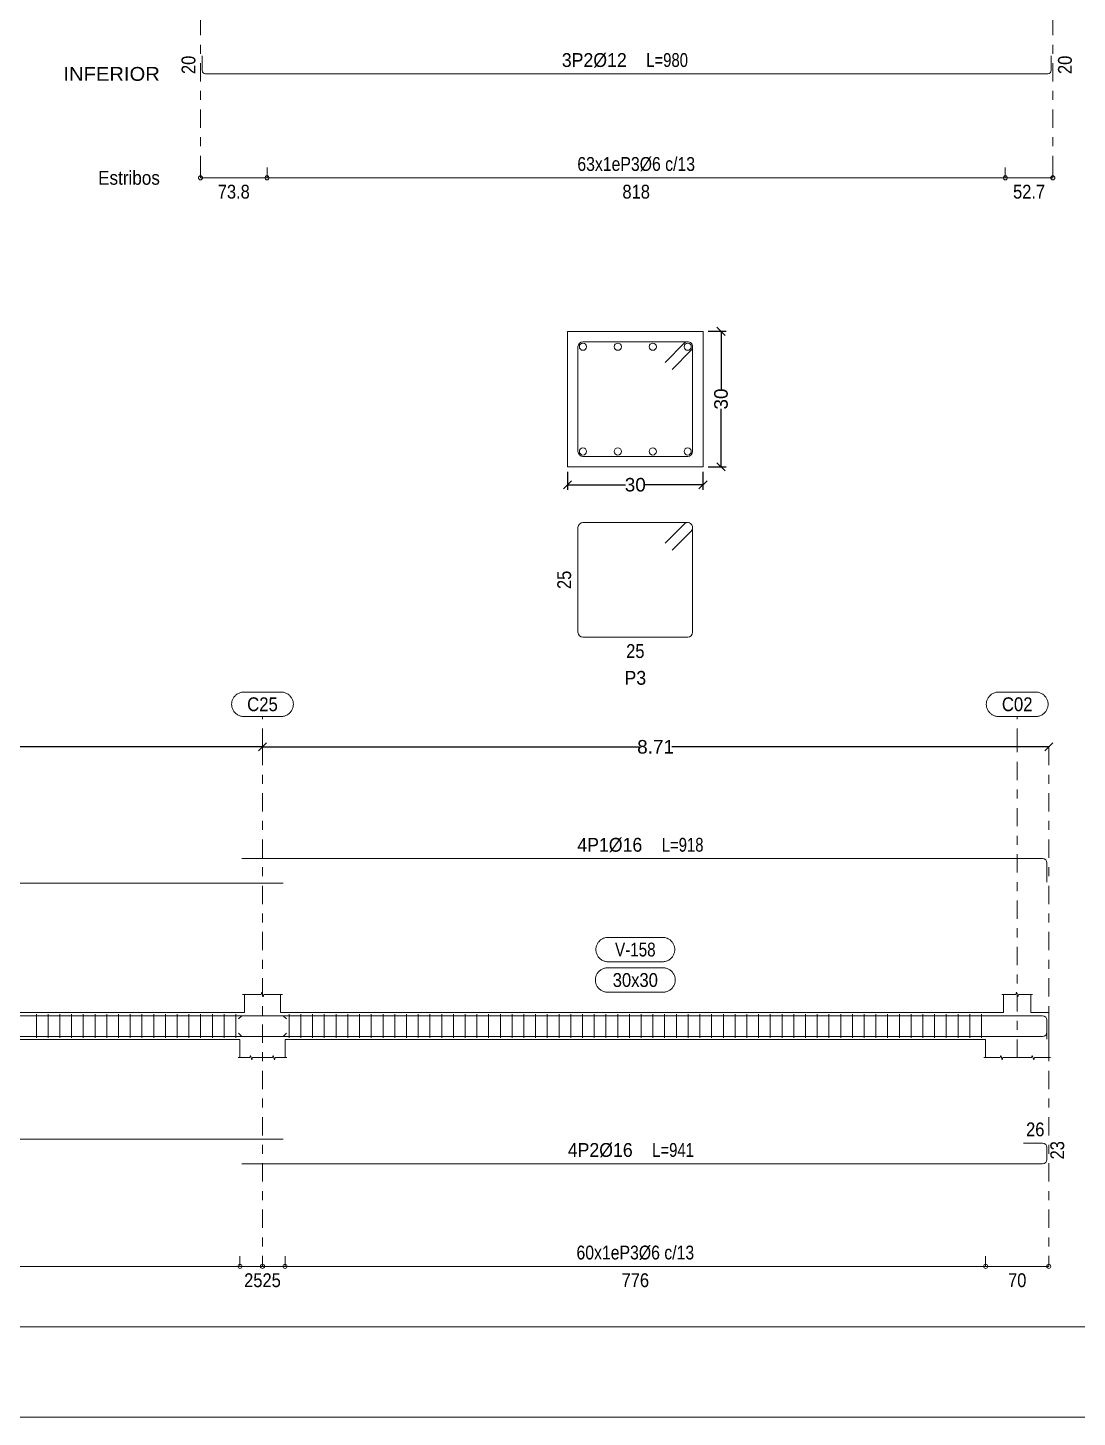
# Model space of a CAD drawing. Header units: millimetres. Extents: x 2 to 158, y -69 to 77.
# Drawn here: x 31.62 to 43.25, y -19.61 to -4.22 of the extents above; entities that cross this region are included whole.
import ezdxf
from ezdxf.enums import TextEntityAlignment as Align

# ---------------------------------------------------------------- set-up
doc = ezdxf.new("R2010")
doc.units = ezdxf.units.MM
doc.linetypes.add('CYPE_RAYAPUNTO', pattern=[0.4125, 0.2025, -0.105, 0, -0.105])
for name, color, linetype, lineweight in [('ALZ_ARM_LONG_ARM_TEXTOS', 3, 'Continuous', 9), ('ALZ_ARM_LONG_TXT_LONG', 3, 'Continuous', 9), ('ALZ_ARM_TRANS_TXT_EST', 3, 'Continuous', 9), ('ALZ_CONT_NUDOS', 122, 'Continuous', 9), ('ALZ_CONT_VIG_HORMIGON', 2, 'Continuous', 9), ('ALZ_COT_COT_ANCLAJES', 3, 'Continuous', 0), ('ALZ_COT_COT_EST', 3, 'Continuous', 0), ('ALZ_COT_COT_LIN_APOYOS', 2, 'CYPE_RAYAPUNTO', 0), ('ALZ_COT_LONGITUD_PROYECTADA', 122, 'Continuous', 0), ('ALZ_COT_TEXTOS_ESTRIBOS', 122, 'Continuous', 0), ('ALZ_REF_COT_LIN_AUX_COTA', 2, 'CYPE_RAYAPUNTO', 9), ('ALZ_REF_POSICIONES_ARMADURAS', 3, 'Continuous', 9), ('ALZ_REF_REF_NOMBRE', 3, 'Continuous', 9), ('ALZ_REF_REF_REFERENCIA', 3, 'Continuous', 9), ('ALZ_REF_TEXTO_REF_NOMBRE', 3, 'Continuous', 9), ('ALZ_REF_TEXTO_REF_REFERENCIA', 3, 'Continuous', 9), ('ARM_LONGITUDINAL_Ø12', 171, 'Continuous', 9), ('ARM_LONGITUDINAL_Ø16', 212, 'Continuous', 9), ('ARM_TRANSVERSAL_Ø6', 151, 'Continuous', 9), ('RECUAD_LIMITES', 2, 'Continuous', 0), ('RECUAD_MARCO', 1, 'Continuous', 20), ('SEC_CONT_VIG_HORMIGON_SECCION', 2, 'Continuous', 9), ('SEC_COTAS_SEC_DIM_VIGA', 122, 'Continuous', 0), ('SEC_COTAS_TEXTOS_DESPIECE_ESTRIBADO', 122, 'Continuous', 0), ('SEC_REF_TXT_POSICIONES_ARM_ESTRIBOS', 1, 'Continuous', 9)]:
    doc.layers.add(name, color=color, linetype=linetype, lineweight=lineweight)
doc.styles.add('CYPETXT_0.225_romans', font='arial.ttf', dxfattribs={"height": 0.15})
doc.styles.add('CYPETXT_romans', font='arial.ttf', dxfattribs={"height": 0.2})
doc.dimstyles.new('cype_oblique', dxfattribs={"dimtxt": 0.18, "dimasz": 0.18, "dimexe": 0.05625, "dimexo": 0.05625, "dimgap": 0, "dimtad": 0, "dimdec": 4, "dimzin": 0, "dimdsep": 46, "dimtxsty": 'CYPETXT_0.225_romans', "dimblk": 'OBLIQUE', "dimtsz": 0.045, "dimcen": 0.09, "dimadec": 0, "dimazin": 0, "dimtfac": 1, "dimtdec": 4, "dimtofl": 0, "dimtmove": 2, "dimatfit": 3, "dimfxl": 1, "dimtolj": 1, "dimtzin": 0, "dimarcsym": 0})

# ---------------------------------------------------------------- blocks, each defined once
blk = doc.blocks.new('*D190')
at = {"layer": 'Defpoints', "color": 0, "transparency": 16777216}
for p in [(37.604, -9.087), (39.104, -9.087), (39.104, -9.287)]:
    blk.add_point(p, dxfattribs=at)
at = {"layer": 'SEC_COTAS_SEC_DIM_VIGA', "color": 0, "lineweight": -2, "transparency": 16777216}
for p, q in [((37.604, -9.144), (37.604, -9.343)), ((39.104, -9.144), (39.104, -9.343)), ((37.559, -9.332), (37.649, -9.242)), ((37.604, -9.287), (38.247, -9.287)), ((39.104, -9.287), (38.462, -9.287)), ((39.059, -9.332), (39.149, -9.242))]:
    blk.add_line(p, q, dxfattribs=at)
at = {"layer": 'SEC_COTAS_SEC_DIM_VIGA', "color": 0, "transparency": 16777216, "insert": (38.354, -9.287), "char_height": 0.15, "attachment_point": 5, "style": 'CYPETXT_0.225_romans'}
blk.add_mtext('\\A1;30', dxfattribs=at)
blk = doc.blocks.new('_OBLIQUE')
at = {"color": 0, "linetype": 'ByBlock', "lineweight": -2}
blk.add_line((-0.5, -0.5), (0.5, 0.5), dxfattribs=at)
blk = doc.blocks.new('*D191')
at = {"layer": 'Defpoints', "color": 0, "transparency": 16777216}
for p in [(39.104, -7.587), (39.304, -7.587), (39.104, -9.087)]:
    blk.add_point(p, dxfattribs=at)
at = {"layer": 'SEC_COTAS_SEC_DIM_VIGA', "color": 0, "lineweight": -2, "transparency": 16777216}
for p, q in [((39.161, -7.587), (39.36, -7.587)), ((39.349, -7.632), (39.259, -7.542)), ((39.304, -7.587), (39.304, -8.23)), ((39.304, -9.087), (39.304, -8.444)), ((39.349, -9.132), (39.259, -9.042)), ((39.161, -9.087), (39.36, -9.087))]:
    blk.add_line(p, q, dxfattribs=at)
at = {"layer": 'SEC_COTAS_SEC_DIM_VIGA', "color": 0, "transparency": 16777216, "insert": (39.304, -8.337), "char_height": 0.15, "attachment_point": 5, "rotation": 90, "style": 'CYPETXT_0.225_romans'}
blk.add_mtext('\\A1;30', dxfattribs=at)
blk = doc.blocks.new('*D192')
at = {"layer": 'ALZ_COT_LONGITUD_PROYECTADA', "color": 0, "lineweight": -2, "transparency": 16777216}
for p, q in [((25.469, -12.235), (25.559, -12.145)), ((34.179, -12.235), (34.269, -12.145)), ((25.514, -12.19), (29.689, -12.19)), ((34.224, -12.19), (30.05, -12.19))]:
    blk.add_line(p, q, dxfattribs=at)
at = {"layer": 'Defpoints', "color": 0, "transparency": 16777216}
for p in [(25.514, -12.19), (25.514, -12.19), (34.224, -12.19)]:
    blk.add_point(p, dxfattribs=at)
at = {"layer": 'ALZ_COT_LONGITUD_PROYECTADA', "color": 0, "transparency": 16777216, "insert": (29.869, -12.19), "char_height": 0.15, "attachment_point": 5, "style": 'CYPETXT_0.225_romans'}
blk.add_mtext('\\A1;8.71', dxfattribs=at)
blk = doc.blocks.new('*D193')
at = {"layer": 'ALZ_COT_LONGITUD_PROYECTADA', "color": 0, "lineweight": -2, "transparency": 16777216}
for p, q in [((34.179, -12.235), (34.269, -12.145)), ((42.889, -12.235), (42.979, -12.145)), ((34.224, -12.19), (38.399, -12.19)), ((42.934, -12.19), (38.76, -12.19))]:
    blk.add_line(p, q, dxfattribs=at)
at = {"layer": 'Defpoints', "color": 0, "transparency": 16777216}
for p in [(34.224, -12.19), (34.224, -12.19), (42.934, -12.19)]:
    blk.add_point(p, dxfattribs=at)
at = {"layer": 'ALZ_COT_LONGITUD_PROYECTADA', "color": 0, "transparency": 16777216, "insert": (38.579, -12.19), "char_height": 0.15, "attachment_point": 5, "style": 'CYPETXT_0.225_romans'}
blk.add_mtext('\\A1;8.71', dxfattribs=at)

msp = doc.modelspace()

# ---------------------------------------------------------------- linework, layer by layer
at = {"layer": 'ALZ_CONT_NUDOS'}
for p, q in [((34.02445, -15.13232), (34.02445, -14.93232)), ((34.42445, -15.13232), (34.42445, -14.93232)), ((42.43445, -15.13232), (42.43445, -14.93232)), ((42.73445, -15.13232), (42.73445, -14.93232)), ((33.97445, -15.13232), (34.02445, -15.13232)), ((34.47445, -15.13232), (34.42445, -15.13232)), ((42.23445, -15.13232), (42.43445, -15.13232)), ((42.93445, -15.13232), (42.73445, -15.13232)), ((33.97445, -15.43232), (33.97445, -15.63232)), ((34.47445, -15.43232), (34.47445, -15.63232)), ((42.23445, -15.43232), (42.23445, -15.63232)), ((42.93445, -15.43232), (42.93445, -15.63232))]:
    msp.add_line(p, q, dxfattribs=at)
for points in [[(34.00445, -14.93232), (34.20945, -14.93232), (34.21695, -14.90732), (34.23195, -14.95732), (34.23945, -14.93232), (34.44445, -14.93232)], [(42.41445, -14.93232), (42.56945, -14.93232), (42.57695, -14.90732), (42.59195, -14.95732), (42.59945, -14.93232), (42.75445, -14.93232)], [(42.93445, -15.13232), (42.93445, -15.43232)], [(33.95445, -15.63232), (34.08445, -15.63232), (34.09195, -15.60732), (34.10695, -15.65732), (34.11445, -15.63232), (34.24445, -15.63232)], [(34.20445, -15.63232), (34.33445, -15.63232), (34.34195, -15.60732), (34.35695, -15.65732), (34.36445, -15.63232), (34.49445, -15.63232)], [(42.21445, -15.63232), (42.39445, -15.63232), (42.40195, -15.60732), (42.41695, -15.65732), (42.42445, -15.63232), (42.60445, -15.63232)], [(42.56445, -15.63232), (42.74445, -15.63232), (42.75195, -15.60732), (42.76695, -15.65732), (42.77445, -15.63232), (42.95445, -15.63232)]]:
    msp.add_lwpolyline(points, dxfattribs=at)
at = {"layer": 'ALZ_CONT_VIG_HORMIGON'}
for p, q in [((26.21445, -15.13232), (33.97445, -15.13232)), ((34.47445, -15.13232), (42.23445, -15.13232)), ((26.21445, -15.43232), (33.97445, -15.43232)), ((34.47445, -15.43232), (42.23445, -15.43232))]:
    msp.add_line(p, q, dxfattribs=at)
at = {"layer": 'ALZ_COT_COT_EST'}
for p, q in [((33.53773, -5.88668), (33.53773, -5.77418)), ((34.27536, -5.88668), (34.27536, -5.77418)), ((42.45254, -5.88668), (42.45254, -5.77418)), ((33.97445, -17.94424), (33.97445, -17.83174)), ((34.22445, -17.94424), (34.22445, -17.83174)), ((34.47445, -17.94424), (34.47445, -17.83174)), ((42.23445, -17.94424), (42.23445, -17.83174))]:
    msp.add_line(p, q, dxfattribs=at)
for points in [[(33.53773, -5.88668), (34.27536, -5.88668), (34.27536, -5.77418)], [(34.27536, -5.88668), (42.45254, -5.88668), (42.45254, -5.77418)], [(42.45254, -5.88668), (42.97942, -5.88668), (42.97942, -5.77418)], [(26.21445, -17.94424), (33.97445, -17.94424), (33.97445, -17.83174)], [(33.97445, -17.94424), (34.22445, -17.94424), (34.22445, -17.83174)], [(34.22445, -17.94424), (34.47445, -17.94424), (34.47445, -17.83174)], [(34.47445, -17.94424), (42.23445, -17.94424), (42.23445, -17.83174)], [(42.23445, -17.94424), (42.93445, -17.94424), (42.93445, -17.83174)]]:
    msp.add_lwpolyline(points, dxfattribs=at)
for centre in [(33.53773, -5.88668), (34.27536, -5.88668), (34.27536, -5.88668), (42.45254, -5.88668), (42.45254, -5.88668), (42.97942, -5.88668), (33.97445, -17.94424), (33.97445, -17.94424), (34.22445, -17.94424), (34.22445, -17.94424), (34.47445, -17.94424), (34.47445, -17.94424), (42.23445, -17.94424), (42.23445, -17.94424), (42.93445, -17.94424)]:
    msp.add_circle(centre, 0.0225, dxfattribs=at)
at = {"layer": 'ALZ_COT_COT_LIN_APOYOS'}
for p, q in [((33.53773, -1.02968), (33.53773, -5.88668)), ((42.97942, -1.02968), (42.97942, -5.88668)), ((34.22445, -12.19034), (34.22445, -17.94424)), ((42.93445, -12.19034), (42.93445, -17.94424))]:
    msp.add_line(p, q, dxfattribs=at)
at = {"layer": 'ALZ_REF_COT_LIN_AUX_COTA'}
for p, q in [((34.22445, -12.19034), (34.22445, -11.85284)), ((42.58445, -12.19034), (42.58445, -11.85284)), ((42.58445, -15.63232), (42.58445, -12.19034))]:
    msp.add_line(p, q, dxfattribs=at)
at = {"layer": 'ALZ_REF_REF_NOMBRE'}
for points in [[(38.65595, -14.29982), (38.66497, -14.30012), (38.67395, -14.30102), (38.68284, -14.30252), (38.69162, -14.30462), (38.70024, -14.30729), (38.70866, -14.31053), (38.71684, -14.31433), (38.72475, -14.31867), (38.73236, -14.32352), (38.73962, -14.32887), (38.74651, -14.3347), (38.753, -14.34097), (38.75905, -14.34766), (38.76464, -14.35474), (38.76974, -14.36218), (38.77434, -14.36994), (38.77841, -14.37799), (38.78193, -14.3863), (38.78489, -14.39482), (38.78728, -14.40352), (38.78907, -14.41237), (38.79028, -14.42131), (38.79088, -14.43031), (38.79088, -14.43933), (38.79028, -14.44833), (38.78907, -14.45727), (38.78728, -14.46612), (38.78489, -14.47482), (38.78193, -14.48334), (38.77841, -14.49165), (38.77434, -14.4997), (38.76974, -14.50746), (38.76464, -14.5149), (38.75905, -14.52198), (38.753, -14.52867), (38.74651, -14.53494), (38.73962, -14.54077), (38.73236, -14.54612), (38.72475, -14.55097), (38.71684, -14.55531), (38.70866, -14.55911), (38.70024, -14.56235), (38.69162, -14.56502), (38.68284, -14.56711), (38.67395, -14.56862), (38.66497, -14.56952), (38.65595, -14.56982), (38.05295, -14.56982), (38.04394, -14.56952), (38.03496, -14.56862), (38.02606, -14.56711), (38.01729, -14.56502), (38.00867, -14.56235), (38.00025, -14.55911), (37.99207, -14.55531), (37.98416, -14.55097), (37.97655, -14.54612), (37.96929, -14.54077), (37.9624, -14.53494), (37.95591, -14.52867), (37.94986, -14.52198), (37.94427, -14.5149), (37.93916, -14.50746), (37.93457, -14.4997), (37.9305, -14.49165), (37.92698, -14.48334), (37.92402, -14.47482), (37.92163, -14.46612), (37.91983, -14.45727), (37.91863, -14.44833), (37.91803, -14.43933), (37.91803, -14.43031), (37.91863, -14.42131), (37.91983, -14.41237), (37.92163, -14.40352), (37.92402, -14.39482), (37.92698, -14.3863), (37.9305, -14.37799), (37.93457, -14.36994), (37.93916, -14.36218), (37.94427, -14.35474), (37.94986, -14.34766), (37.95591, -14.34097), (37.9624, -14.3347), (37.96929, -14.32887), (37.97655, -14.32352), (37.98416, -14.31867), (37.99207, -14.31433), (38.00025, -14.31053), (38.00867, -14.30729), (38.01729, -14.30462), (38.02606, -14.30252), (38.03496, -14.30102), (38.04394, -14.30012), (38.05295, -14.29982), (38.65595, -14.29982)], [(38.66158, -14.63732), (38.6706, -14.63762), (38.67957, -14.63852), (38.68847, -14.64002), (38.69725, -14.64212), (38.70586, -14.64479), (38.71428, -14.64803), (38.72247, -14.65183), (38.73038, -14.65617), (38.73798, -14.66102), (38.74525, -14.66637), (38.75214, -14.6722), (38.75862, -14.67847), (38.76467, -14.68516), (38.77026, -14.69224), (38.77537, -14.69968), (38.77997, -14.70744), (38.78404, -14.71549), (38.78756, -14.7238), (38.79052, -14.73232), (38.7929, -14.74102), (38.7947, -14.74987), (38.7959, -14.75881), (38.7965, -14.76781), (38.7965, -14.77683), (38.7959, -14.78583), (38.7947, -14.79477), (38.7929, -14.80362), (38.79052, -14.81232), (38.78756, -14.82084), (38.78404, -14.82915), (38.77997, -14.8372), (38.77537, -14.84496), (38.77026, -14.8524), (38.76467, -14.85948), (38.75862, -14.86617), (38.75214, -14.87244), (38.74525, -14.87827), (38.73798, -14.88362), (38.73038, -14.88847), (38.72247, -14.89281), (38.71428, -14.89661), (38.70586, -14.89985), (38.69725, -14.90252), (38.68847, -14.90461), (38.67957, -14.90612), (38.6706, -14.90702), (38.66158, -14.90732), (38.04733, -14.90732), (38.03831, -14.90702), (38.02934, -14.90612), (38.02044, -14.90461), (38.01166, -14.90252), (38.00305, -14.89985), (37.99463, -14.89661), (37.98644, -14.89281), (37.97853, -14.88847), (37.97093, -14.88362), (37.96366, -14.87827), (37.95677, -14.87244), (37.95029, -14.86617), (37.94424, -14.85948), (37.93864, -14.8524), (37.93354, -14.84496), (37.92894, -14.8372), (37.92487, -14.82915), (37.92135, -14.82084), (37.91839, -14.81232), (37.91601, -14.80362), (37.91421, -14.79477), (37.91301, -14.78583), (37.9124, -14.77683), (37.9124, -14.76781), (37.91301, -14.75881), (37.91421, -14.74987), (37.91601, -14.74102), (37.91839, -14.73232), (37.92135, -14.7238), (37.92487, -14.71549), (37.92894, -14.70744), (37.93354, -14.69968), (37.93864, -14.69224), (37.94424, -14.68516), (37.95029, -14.67847), (37.95677, -14.6722), (37.96366, -14.66637), (37.97093, -14.66102), (37.97853, -14.65617), (37.98644, -14.65183), (37.99463, -14.64803), (38.00305, -14.64479), (38.01166, -14.64212), (38.02044, -14.64002), (38.02934, -14.63852), (38.03831, -14.63762), (38.04733, -14.63732), (38.66158, -14.63732)]]:
    msp.add_lwpolyline(points, close=True, dxfattribs=at)
at = {"layer": 'ALZ_REF_REF_REFERENCIA'}
for points in [[(34.43145, -11.58284), (34.44047, -11.58314), (34.44945, -11.58405), (34.45834, -11.58555), (34.46712, -11.58764), (34.47574, -11.59031), (34.48416, -11.59355), (34.49234, -11.59735), (34.50025, -11.60169), (34.50786, -11.60654), (34.51512, -11.61189), (34.52201, -11.61772), (34.5285, -11.62399), (34.53455, -11.63068), (34.54014, -11.63776), (34.54524, -11.6452), (34.54984, -11.65296), (34.55391, -11.66101), (34.55743, -11.66932), (34.56039, -11.67784), (34.56278, -11.68655), (34.56457, -11.69539), (34.56578, -11.70433), (34.56638, -11.71333), (34.56638, -11.72235), (34.56578, -11.73135), (34.56457, -11.7403), (34.56278, -11.74914), (34.56039, -11.75784), (34.55743, -11.76636), (34.55391, -11.77467), (34.54984, -11.78272), (34.54524, -11.79048), (34.54014, -11.79792), (34.53455, -11.805), (34.5285, -11.81169), (34.52201, -11.81796), (34.51512, -11.82379), (34.50786, -11.82914), (34.50025, -11.834), (34.49234, -11.83833), (34.48416, -11.84213), (34.47574, -11.84537), (34.46712, -11.84804), (34.45834, -11.85014), (34.44945, -11.85164), (34.44047, -11.85254), (34.43145, -11.85284), (34.01745, -11.85284), (34.00844, -11.85254), (33.99946, -11.85164), (33.99056, -11.85014), (33.98179, -11.84804), (33.97317, -11.84537), (33.96475, -11.84213), (33.95657, -11.83833), (33.94866, -11.834), (33.94105, -11.82914), (33.93379, -11.82379), (33.9269, -11.81796), (33.92041, -11.81169), (33.91436, -11.805), (33.90877, -11.79792), (33.90366, -11.79048), (33.89907, -11.78272), (33.895, -11.77467), (33.89148, -11.76636), (33.88852, -11.75784), (33.88613, -11.74914), (33.88433, -11.7403), (33.88313, -11.73135), (33.88253, -11.72235), (33.88253, -11.71333), (33.88313, -11.70433), (33.88433, -11.69539), (33.88613, -11.68655), (33.88852, -11.67784), (33.89148, -11.66932), (33.895, -11.66101), (33.89907, -11.65296), (33.90366, -11.6452), (33.90877, -11.63776), (33.91436, -11.63068), (33.92041, -11.62399), (33.9269, -11.61772), (33.93379, -11.61189), (33.94105, -11.60654), (33.94866, -11.60169), (33.95657, -11.59735), (33.96475, -11.59355), (33.97317, -11.59031), (33.98179, -11.58764), (33.99056, -11.58555), (33.99946, -11.58405), (34.00844, -11.58314), (34.01745, -11.58284), (34.43145, -11.58284)], [(42.79145, -11.58284), (42.80047, -11.58314), (42.80945, -11.58405), (42.81834, -11.58555), (42.82712, -11.58764), (42.83574, -11.59031), (42.84416, -11.59355), (42.85234, -11.59735), (42.86025, -11.60169), (42.86786, -11.60654), (42.87512, -11.61189), (42.88201, -11.61772), (42.8885, -11.62399), (42.89455, -11.63068), (42.90014, -11.63776), (42.90524, -11.6452), (42.90984, -11.65296), (42.91391, -11.66101), (42.91743, -11.66932), (42.92039, -11.67784), (42.92278, -11.68655), (42.92457, -11.69539), (42.92578, -11.70433), (42.92638, -11.71333), (42.92638, -11.72235), (42.92578, -11.73135), (42.92457, -11.7403), (42.92278, -11.74914), (42.92039, -11.75784), (42.91743, -11.76636), (42.91391, -11.77467), (42.90984, -11.78272), (42.90524, -11.79048), (42.90014, -11.79792), (42.89455, -11.805), (42.8885, -11.81169), (42.88201, -11.81796), (42.87512, -11.82379), (42.86786, -11.82914), (42.86025, -11.834), (42.85234, -11.83833), (42.84416, -11.84213), (42.83574, -11.84537), (42.82712, -11.84804), (42.81834, -11.85014), (42.80945, -11.85164), (42.80047, -11.85254), (42.79145, -11.85284), (42.37745, -11.85284), (42.36844, -11.85254), (42.35946, -11.85164), (42.35056, -11.85014), (42.34179, -11.84804), (42.33317, -11.84537), (42.32475, -11.84213), (42.31657, -11.83833), (42.30866, -11.834), (42.30105, -11.82914), (42.29379, -11.82379), (42.2869, -11.81796), (42.28041, -11.81169), (42.27436, -11.805), (42.26877, -11.79792), (42.26366, -11.79048), (42.25907, -11.78272), (42.255, -11.77467), (42.25148, -11.76636), (42.24852, -11.75784), (42.24613, -11.74914), (42.24433, -11.7403), (42.24313, -11.73135), (42.24253, -11.72235), (42.24253, -11.71333), (42.24313, -11.70433), (42.24433, -11.69539), (42.24613, -11.68655), (42.24852, -11.67784), (42.25148, -11.66932), (42.255, -11.66101), (42.25907, -11.65296), (42.26366, -11.6452), (42.26877, -11.63776), (42.27436, -11.63068), (42.28041, -11.62399), (42.2869, -11.61772), (42.29379, -11.61189), (42.30105, -11.60654), (42.30866, -11.60169), (42.31657, -11.59735), (42.32475, -11.59355), (42.33317, -11.59031), (42.34179, -11.58764), (42.35056, -11.58555), (42.35946, -11.58405), (42.36844, -11.58314), (42.37745, -11.58284), (42.79145, -11.58284)]]:
    msp.add_lwpolyline(points, close=True, dxfattribs=at)
at = {"layer": 'ARM_LONGITUDINAL_Ø12'}
msp.add_lwpolyline([(42.95942, -4.53568), (42.95942, -4.69968), (42.95668, -4.71346), (42.94888, -4.72514), (42.9372, -4.73294), (42.92342, -4.73568), (33.59373, -4.73568), (33.57995, -4.73294), (33.56827, -4.72514), (33.56047, -4.71346), (33.55773, -4.69968), (33.55773, -4.53568)], dxfattribs=at)
at = {"layer": 'ARM_LONGITUDINAL_Ø16'}
for p, q in [((33.99445, -15.16832), (33.95808, -15.20263)), ((34.45445, -15.16832), (34.49082, -15.20263)), ((33.99445, -15.39632), (33.95818, -15.36191)), ((34.45445, -15.39632), (34.49073, -15.36191))]:
    msp.add_line(p, q, dxfattribs=at)
for points in [[(42.91445, -13.68784), (42.91445, -13.47584), (42.9108, -13.45747), (42.9004, -13.4419), (42.88482, -13.43149), (42.86645, -13.42784), (33.99445, -13.42784)], [(25.53445, -13.95985), (25.53445, -13.74785), (25.53811, -13.72948), (25.54851, -13.71391), (25.56409, -13.7035), (25.58245, -13.69985), (34.45445, -13.69985)], [(25.53445, -15.42832), (25.53445, -15.21632), (25.53811, -15.19795), (25.54851, -15.18238), (25.56409, -15.17197), (25.58245, -15.16832), (34.45445, -15.16832)], [(25.79445, -15.16832), (25.58245, -15.16832), (25.56409, -15.17197), (25.54851, -15.18238), (25.53811, -15.19795), (25.53445, -15.21632), (25.53445, -15.34832), (25.53811, -15.36669), (25.54851, -15.38226), (25.56409, -15.39267), (25.58245, -15.39632), (34.45445, -15.39632)], [(42.91445, -15.42832), (42.91445, -15.21632), (42.9108, -15.19795), (42.9004, -15.18238), (42.88482, -15.17197), (42.86645, -15.16832), (33.99445, -15.16832)], [(42.65445, -15.16832), (42.86645, -15.16832), (42.88482, -15.17197), (42.9004, -15.18238), (42.9108, -15.19795), (42.91445, -15.21632), (42.91445, -15.34832), (42.9108, -15.36669), (42.9004, -15.38226), (42.88482, -15.39267), (42.86645, -15.39632), (33.99445, -15.39632)], [(25.79445, -16.30732), (25.58245, -16.30732), (25.56409, -16.31097), (25.54851, -16.32138), (25.53811, -16.33695), (25.53445, -16.35532), (25.53445, -16.48732), (25.53811, -16.50569), (25.54851, -16.52126), (25.56409, -16.53167), (25.58245, -16.53532), (34.45445, -16.53532)], [(42.65445, -16.58013), (42.86645, -16.58013), (42.88482, -16.58378), (42.9004, -16.59419), (42.9108, -16.60976), (42.91445, -16.62813), (42.91445, -16.76013), (42.9108, -16.7785), (42.9004, -16.79407), (42.88482, -16.80448), (42.86645, -16.80813), (33.99445, -16.80813)]]:
    msp.add_lwpolyline(points, dxfattribs=at)
for centre in [(37.77445, -7.75734), (38.16112, -7.75734), (38.54779, -7.75734), (38.93445, -7.75734), (37.77445, -8.91734), (38.16112, -8.91734), (38.54779, -8.91734), (38.93445, -8.91734)]:
    msp.add_circle(centre, 0.04, dxfattribs=at)
at = {"layer": 'ARM_TRANSVERSAL_Ø6'}
for p, q in [((31.71945, -15.15232), (31.71945, -15.41232)), ((31.84945, -15.15232), (31.84945, -15.41232)), ((31.97945, -15.15232), (31.97945, -15.41232)), ((32.10945, -15.15232), (32.10945, -15.41232)), ((32.23945, -15.15232), (32.23945, -15.41232)), ((32.36945, -15.15232), (32.36945, -15.41232)), ((32.49945, -15.15232), (32.49945, -15.41232)), ((32.62945, -15.15232), (32.62945, -15.41232)), ((32.75945, -15.15232), (32.75945, -15.41232)), ((32.88945, -15.15232), (32.88945, -15.41232)), ((33.01945, -15.15232), (33.01945, -15.41232)), ((33.14945, -15.15232), (33.14945, -15.41232)), ((33.27945, -15.15232), (33.27945, -15.41232)), ((33.40945, -15.15232), (33.40945, -15.41232)), ((33.53945, -15.15232), (33.53945, -15.41232)), ((33.66945, -15.15232), (33.66945, -15.41232)), ((33.79945, -15.15232), (33.79945, -15.41232)), ((33.92945, -15.15232), (33.92945, -15.41232)), ((34.51945, -15.15232), (34.51945, -15.41232)), ((34.64945, -15.15232), (34.64945, -15.41232)), ((34.77945, -15.15232), (34.77945, -15.41232)), ((34.90945, -15.15232), (34.90945, -15.41232)), ((35.03945, -15.15232), (35.03945, -15.41232)), ((35.16945, -15.15232), (35.16945, -15.41232)), ((35.29945, -15.15232), (35.29945, -15.41232)), ((35.42945, -15.15232), (35.42945, -15.41232)), ((35.55945, -15.15232), (35.55945, -15.41232)), ((35.68945, -15.15232), (35.68945, -15.41232)), ((35.81945, -15.15232), (35.81945, -15.41232)), ((35.94945, -15.15232), (35.94945, -15.41232)), ((36.07945, -15.15232), (36.07945, -15.41232)), ((36.20945, -15.15232), (36.20945, -15.41232)), ((36.33945, -15.15232), (36.33945, -15.41232)), ((36.46945, -15.15232), (36.46945, -15.41232)), ((36.59945, -15.15232), (36.59945, -15.41232)), ((36.72945, -15.15232), (36.72945, -15.41232)), ((36.85945, -15.15232), (36.85945, -15.41232)), ((36.98945, -15.15232), (36.98945, -15.41232)), ((37.11945, -15.15232), (37.11945, -15.41232)), ((37.24945, -15.15232), (37.24945, -15.41232)), ((37.37945, -15.15232), (37.37945, -15.41232)), ((37.50945, -15.15232), (37.50945, -15.41232)), ((37.63945, -15.15232), (37.63945, -15.41232)), ((37.76945, -15.15232), (37.76945, -15.41232)), ((37.89945, -15.15232), (37.89945, -15.41232)), ((38.02945, -15.15232), (38.02945, -15.41232)), ((38.15945, -15.15232), (38.15945, -15.41232)), ((38.28945, -15.15232), (38.28945, -15.41232)), ((38.41945, -15.15232), (38.41945, -15.41232)), ((38.54945, -15.15232), (38.54945, -15.41232)), ((38.67945, -15.15232), (38.67945, -15.41232)), ((38.80945, -15.15232), (38.80945, -15.41232)), ((38.93945, -15.15232), (38.93945, -15.41232)), ((39.06945, -15.15232), (39.06945, -15.41232)), ((39.19945, -15.15232), (39.19945, -15.41232)), ((39.32945, -15.15232), (39.32945, -15.41232)), ((39.45945, -15.15232), (39.45945, -15.41232)), ((39.58945, -15.15232), (39.58945, -15.41232)), ((39.71945, -15.15232), (39.71945, -15.41232)), ((39.84945, -15.15232), (39.84945, -15.41232)), ((39.97945, -15.15232), (39.97945, -15.41232)), ((40.10945, -15.15232), (40.10945, -15.41232)), ((40.23945, -15.15232), (40.23945, -15.41232)), ((40.36945, -15.15232), (40.36945, -15.41232)), ((40.49945, -15.15232), (40.49945, -15.41232)), ((40.62945, -15.15232), (40.62945, -15.41232)), ((40.75945, -15.15232), (40.75945, -15.41232)), ((40.88945, -15.15232), (40.88945, -15.41232)), ((41.01945, -15.15232), (41.01945, -15.41232)), ((41.14945, -15.15232), (41.14945, -15.41232)), ((41.27945, -15.15232), (41.27945, -15.41232)), ((41.40945, -15.15232), (41.40945, -15.41232)), ((41.53945, -15.15232), (41.53945, -15.41232)), ((41.66945, -15.15232), (41.66945, -15.41232)), ((41.79945, -15.15232), (41.79945, -15.41232)), ((41.92945, -15.15232), (41.92945, -15.41232)), ((42.05945, -15.15232), (42.05945, -15.41232)), ((42.18945, -15.15232), (42.18945, -15.41232))]:
    msp.add_line(p, q, dxfattribs=at)
for points in [[(38.76121, -8.00836), (38.97335, -7.79623), (38.98019, -7.7879), (38.98527, -7.77839), (38.9884, -7.76807), (38.98945, -7.75734), (38.9884, -7.74661), (38.98527, -7.73629), (38.98019, -7.72678), (38.97335, -7.71845), (38.96501, -7.71161), (38.9555, -7.70653), (38.94518, -7.7034), (38.93445, -7.70234), (37.77445, -7.70234), (37.75341, -7.70653), (37.73556, -7.71845), (37.72364, -7.73629), (37.71945, -7.75734), (37.71945, -8.91734), (37.72364, -8.93839), (37.73556, -8.95623), (37.75341, -8.96815), (37.77445, -8.97234), (38.93445, -8.97234), (38.9555, -8.96815), (38.97335, -8.95623), (38.98527, -8.93839), (38.98945, -8.91734), (38.98945, -7.75734), (38.9884, -7.74661), (38.98527, -7.73629), (38.98019, -7.72678), (38.97335, -7.71845), (38.96501, -7.71161), (38.9555, -7.70653), (38.94518, -7.7034), (38.93445, -7.70234), (38.92372, -7.7034), (38.91341, -7.70653), (38.9039, -7.71161), (38.89556, -7.71845), (38.68343, -7.93058)], [(38.76121, -10.01136), (38.97335, -9.79923), (38.98019, -9.7909), (38.98527, -9.78139), (38.9884, -9.77107), (38.98945, -9.76034), (38.9884, -9.74961), (38.98527, -9.73929), (38.98019, -9.72978), (38.97335, -9.72145), (38.96501, -9.71461), (38.9555, -9.70953), (38.94518, -9.7064), (38.93445, -9.70534), (37.77445, -9.70534), (37.75341, -9.70953), (37.73556, -9.72145), (37.72364, -9.73929), (37.71945, -9.76034), (37.71945, -10.92034), (37.72364, -10.94139), (37.73556, -10.95923), (37.75341, -10.97115), (37.77445, -10.97534), (38.93445, -10.97534), (38.9555, -10.97115), (38.97335, -10.95923), (38.98527, -10.94139), (38.98945, -10.92034), (38.98945, -9.76034), (38.9884, -9.74961), (38.98527, -9.73929), (38.98019, -9.72978), (38.97335, -9.72145), (38.96501, -9.71461), (38.9555, -9.70953), (38.94518, -9.7064), (38.93445, -9.70534), (38.92372, -9.7064), (38.91341, -9.70953), (38.9039, -9.71461), (38.89556, -9.72145), (38.68343, -9.93358)]]:
    msp.add_lwpolyline(points, dxfattribs=at)
at = {"layer": 'RECUAD_LIMITES'}
msp.add_lwpolyline([(2.40691, -19.61496), (61.80691, -19.61496), (61.80691, 22.38504), (2.40691, 22.38504), (2.40691, -19.61496)], close=True, dxfattribs=at)
at = {"layer": 'RECUAD_MARCO'}
msp.add_lwpolyline([(4.90691, -18.61496), (60.80691, -18.61496), (60.80691, 21.38504), (4.90691, 21.38504), (4.90691, -18.61496)], close=True, dxfattribs=at)
at = {"layer": 'SEC_CONT_VIG_HORMIGON_SECCION'}
msp.add_lwpolyline([(39.10445, -7.58734), (37.60445, -7.58734), (37.60445, -9.08734), (39.10445, -9.08734), (39.10445, -7.58734)], close=True, dxfattribs=at)

# ---------------------------------------------------------------- texts
at = {"layer": 'ALZ_ARM_LONG_ARM_TEXTOS', "style": 'CYPETXT_romans', "width": 0.914795}
for s, p in [('3P2%%c12', (37.89983, -4.65901)), ('4P1%%c16', (38.0717, -13.35117)), ('4P2%%c16', (37.9657, -16.73146))]:
    msp.add_text(s, height=0.153333, dxfattribs=at).set_placement(p, align=Align.CENTER)
at = {"layer": 'ALZ_ARM_LONG_TXT_LONG', "style": 'CYPETXT_romans', "width": 0.768527}
for s, p in [(' L=980', (38.6837, -4.65901)), (' L=918', (38.85558, -13.35117)), (' L=941', (38.74958, -16.73146))]:
    msp.add_text(s, height=0.153333, dxfattribs=at).set_placement(p, align=Align.CENTER)
at = {"layer": 'ALZ_ARM_TRANS_TXT_EST', "style": 'CYPETXT_romans', "width": 0.816977}
for s, p in [('63x1eP3%%c6 c/13', (38.36395, -5.81001)), ('60x1eP3%%c6 c/13', (38.35445, -17.86757))]:
    msp.add_text(s, height=0.1533333, dxfattribs=at).set_placement(p, align=Align.CENTER)
at = {"layer": 'ALZ_COT_COT_ANCLAJES', "style": 'CYPETXT_romans', "width": 0.853312}
msp.add_text('20', height=0.153333, rotation=90, dxfattribs=at).set_placement((33.48106, -4.63568), align=Align.CENTER)
for s, p in [('20', (43.03609, -4.63568)), ('23', (42.95139, -16.65821))]:
    msp.add_text(s, height=0.153333, rotation=90, dxfattribs=at).set_placement(p, align=Align.TOP_CENTER)
msp.add_text('26', height=0.153333, dxfattribs=at).set_placement((42.78445, -16.50346), align=Align.CENTER)
at = {"layer": 'ALZ_COT_TEXTOS_ESTRIBOS', "style": 'CYPETXT_romans'}
for s, width, p in [('73.8', 0.85041, (33.90654, -5.96335)), ('818', 0.853312, (38.36395, -5.96335)), ('52.7', 0.85041, (42.71598, -5.96335)), ('776', 0.853312, (38.35445, -18.0209)), ('70', 0.853312, (42.58445, -18.0209))]:
    msp.add_text(s, height=0.153333, dxfattribs=dict(at, width=width)).set_placement(p, align=Align.TOP_CENTER)
at = {"layer": 'ALZ_COT_TEXTOS_ESTRIBOS', "style": 'CYPETXT_romans', "width": 0.853312}
msp.add_text('25', height=0.153333, dxfattribs=at).set_placement((34.22445, -18.0209), align=Align.TOP_RIGHT)
msp.add_text('25', height=0.153333, dxfattribs=at).set_placement((34.22445, -18.0209), align=Align.TOP_LEFT)
at = {"layer": 'ALZ_REF_POSICIONES_ARMADURAS', "style": 'CYPETXT_romans'}
for s, width, p in [('INFERIOR', 1.044547, (33.08773, -4.73568)), ('Estribos', 0.883853, (33.08773, -5.88668))]:
    msp.add_text(s, height=0.153333, dxfattribs=dict(at, width=width)).set_placement(p, align=Align.MIDDLE_RIGHT)
at = {"layer": 'ALZ_REF_TEXTO_REF_NOMBRE', "style": 'CYPETXT_romans'}
for s, width, p in [('V-158', 0.78605, (38.35445, -14.43482)), ('30x30', 0.857077, (38.35445, -14.77232))]:
    msp.add_text(s, height=0.153333, dxfattribs=dict(at, width=width)).set_placement(p, align=Align.MIDDLE_CENTER)
at = {"layer": 'ALZ_REF_TEXTO_REF_REFERENCIA', "style": 'CYPETXT_romans', "width": 0.864}
for s, p in [('C25', (34.22445, -11.71784)), ('C02', (42.58445, -11.71784))]:
    msp.add_text(s, height=0.153333, dxfattribs=at).set_placement(p, align=Align.MIDDLE_CENTER)
at = {"layer": 'SEC_COTAS_TEXTOS_DESPIECE_ESTRIBADO', "style": 'CYPETXT_romans', "width": 0.853312}
msp.add_text('25', height=0.153333, rotation=90, dxfattribs=at).set_placement((37.64279, -10.34034), align=Align.CENTER)
msp.add_text('25', height=0.153333, dxfattribs=at).set_placement((38.35445, -11.05201), align=Align.TOP_CENTER)
at = {"layer": 'SEC_REF_TXT_POSICIONES_ARM_ESTRIBOS', "style": 'CYPETXT_romans', "width": 0.914795}
msp.add_text('P3', height=0.153333, dxfattribs=at).set_placement((38.35445, -11.42534), align=Align.MIDDLE_CENTER)

# ---------------------------------------------------------------- dimensions: what is measured, and where the dimension line sits
at = {"layer": 'ALZ_COT_LONGITUD_PROYECTADA'}
for p1, p2, picture, middle in [((34.22445, -12.19034), (25.51445, -12.19034), '*D192', (29.86945, -12.19034)), ((42.93445, -12.19034), (34.22445, -12.19034), '*D193', (38.57945, -12.19034))]:
    dim = msp.add_aligned_dim(p1=p1, p2=p2, distance=0, text='8.71', dimstyle='cype_oblique', override={"dimexe": 0, "dimexo": 0}, dxfattribs=at)
    dim.commit()
    dim.dimension.update_dxf_attribs({"geometry": picture, "text_midpoint": middle})
at = {"layer": 'SEC_COTAS_SEC_DIM_VIGA'}
for p1, p2, picture, middle in [((39.10445, -9.08734), (39.10445, -7.58734), '*D191', (39.30395, -8.33734)), ((37.60445, -9.08734), (39.10445, -9.08734), '*D190', (38.35445, -9.28684))]:
    dim = msp.add_aligned_dim(p1=p1, p2=p2, distance=-0.1995, text='30', dimstyle='cype_oblique', dxfattribs=at)
    dim.commit()
    dim.dimension.update_dxf_attribs({"geometry": picture, "text_midpoint": middle})

doc.saveas('drawing.dxf')
